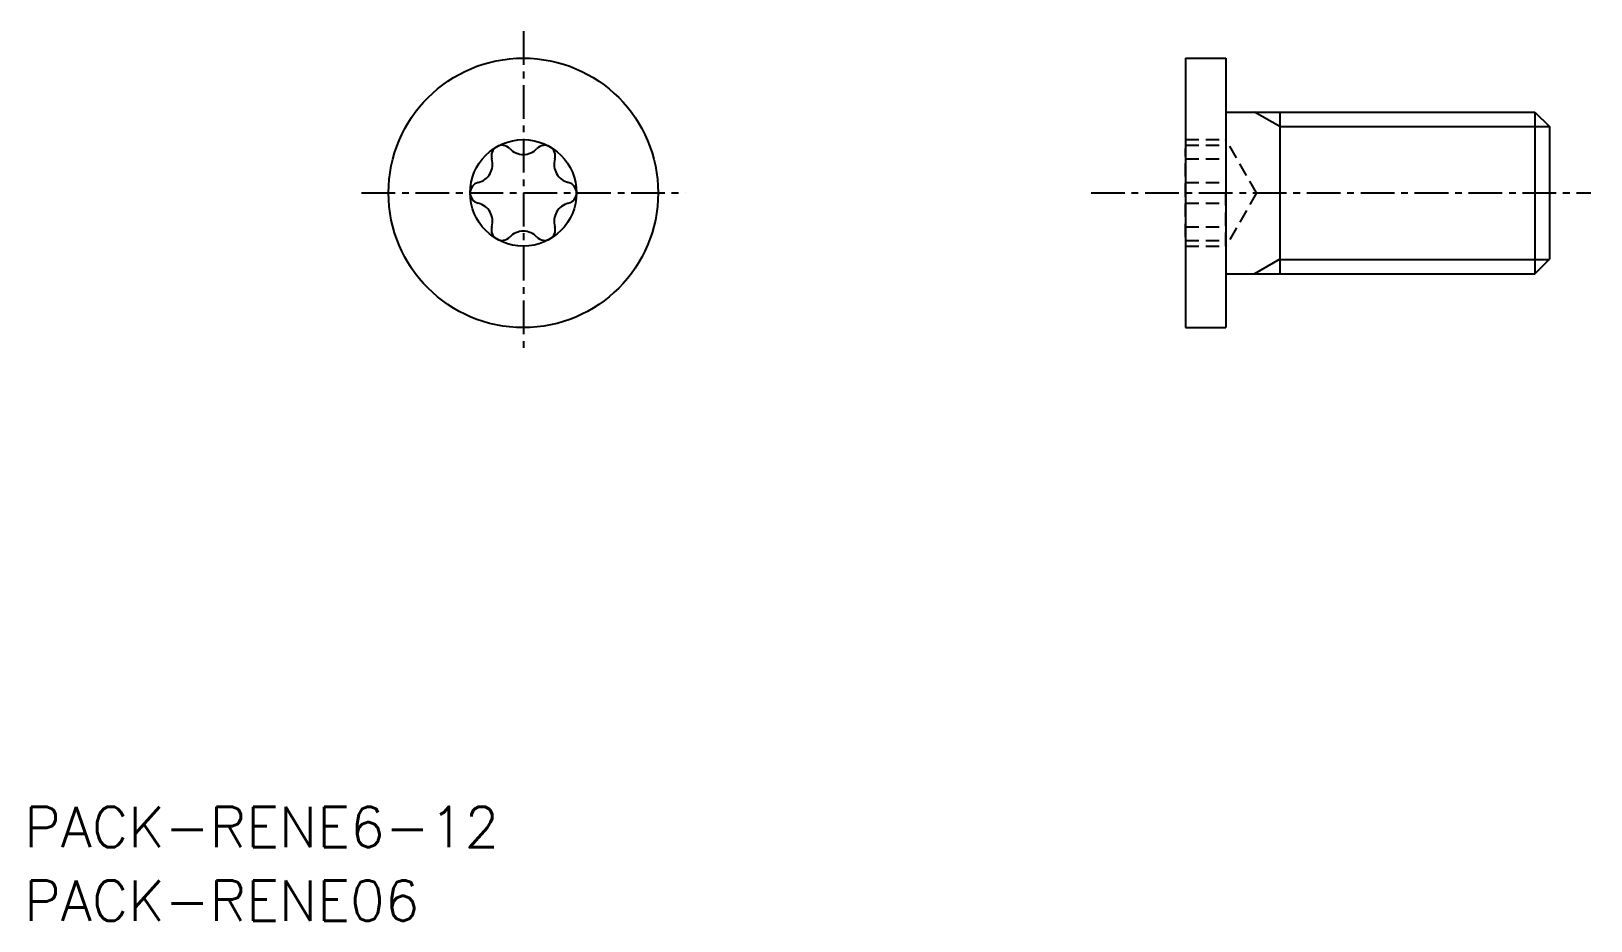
# Model space of a CAD drawing. Extents: x 14.9 to 72.7, y -1.2 to 31.8.
import ezdxf

# ---------------------------------------------------------------- set-up
doc = ezdxf.new("R2010")
doc.units = 0
doc.linetypes.add('CENTER', pattern=[2, 1.25, -0.25, 0.25, -0.25])
doc.linetypes.add('DASHED', pattern=[0.75, 0.5, -0.25])
doc.layers.get('0').update_dxf_attribs({"linetype": 'CONTINUOUS'})
doc.layers.add('CENTER', color=1, linetype='CENTER')
doc.styles.get("Standard").update_dxf_attribs({"font": 'txt.shx', "bigfont": 'extfont2.shx'})

msp = doc.modelspace()

# ---------------------------------------------------------------- linework, layer by layer
at = {"color": 7, "linetype": 'CONTINUOUS'}
for p, q in [((57.684, 30.787), (59.184, 30.787)), ((57.684, 30.787), (57.684, 20.787)), ((57.684, 30.787), (59.184, 30.787)), ((57.684, 30.787), (57.684, 20.787)), ((59.184, 30.787), (59.184, 20.787)), ((59.184, 28.787), (70.642, 28.787)), ((61.184, 28.787), (61.184, 22.787)), ((70.642, 28.787), (70.642, 22.787)), ((70.642, 28.787), (71.184, 28.246)), ((71.184, 28.246), (71.184, 23.329)), ((70.642, 22.787), (71.184, 23.329)), ((59.184, 22.778), (70.642, 22.787)), ((57.684, 20.787), (59.184, 20.787)), ((57.684, 20.787), (59.184, 20.787))]:
    msp.add_line(p, q, dxfattribs=at)
at = {"color": 3, "linetype": 'CONTINUOUS'}
for p, q in [((61.184, 28.246), (60.246, 28.787)), ((61.184, 28.246), (71.184, 28.246)), ((61.184, 23.329), (60.246, 22.787)), ((61.184, 23.32), (71.184, 23.32))]:
    msp.add_line(p, q, dxfattribs=at)
at = {"color": 3, "linetype": 'DASHED'}
for p, q in [((57.684, 27.762), (59.184, 27.762)), ((57.684, 27.551), (59.184, 27.551)), ((57.684, 24.142), (57.684, 27.433)), ((60.324, 25.787), (59.184, 27.762)), ((59.184, 27.762), (59.184, 25.787)), ((57.684, 27.044), (59.184, 27.044)), ((57.684, 26.171), (59.184, 26.171)), ((59.184, 23.812), (59.184, 25.787)), ((60.324, 25.787), (59.184, 23.812)), ((57.684, 25.404), (59.184, 25.404)), ((57.684, 24.53), (59.184, 24.53)), ((57.684, 24.024), (59.184, 24.024)), ((57.684, 23.812), (59.184, 23.812))]:
    msp.add_line(p, q, dxfattribs=at)
at = {"color": 7, "linetype": 'CONTINUOUS'}
for radius in [5, 1.975]:
    msp.add_circle((33.127, 25.787), radius, dxfattribs=at)
for centre, radius, start, end in [((32.337, 27.156), 0.395, 43.63362, 196.36638), ((33.127, 27.909), 0.697, 223.63362, 316.36638), ((33.917, 27.156), 0.395, 343.63362, 136.36638), ((31.29, 26.848), 0.697, 283.63362, 16.36638), ((34.964, 26.848), 0.697, 163.63362, 256.36638), ((31.547, 25.787), 0.395, 103.63362, 256.36638), ((34.707, 25.787), 0.395, 283.63362, 76.36638), ((31.29, 24.727), 0.697, 343.63362, 76.36638), ((34.964, 24.727), 0.697, 103.63362, 196.36638), ((32.337, 24.419), 0.395, 163.63362, 316.36638), ((33.127, 23.666), 0.697, 43.63362, 136.36638), ((33.917, 24.419), 0.395, 223.63362, 16.36638)]:
    msp.add_arc(centre, radius, start, end, dxfattribs=at)
at = {"layer": 'CENTER'}
for p, q in [((33.127, 31.787), (33.127, 19.787)), ((27.127, 25.787), (39.127, 25.787))]:
    msp.add_line(p, q, dxfattribs=at)
at = {"layer": 'CENTER', "color": 1, "linetype": 'CENTER'}
msp.add_line((54.184, 25.787), (72.717, 25.787), dxfattribs=at)

# ---------------------------------------------------------------- texts
at = {"color": 7, "linetype": 'CONTINUOUS'}
for s, p in [('PACK-RENE6-12', (14.617, 1.503)), ('PACK-RENE06', (14.617, -1.228))]:
    msp.add_text(s, height=1.5, dxfattribs=at).set_placement(p)

doc.saveas('drawing.dxf')
